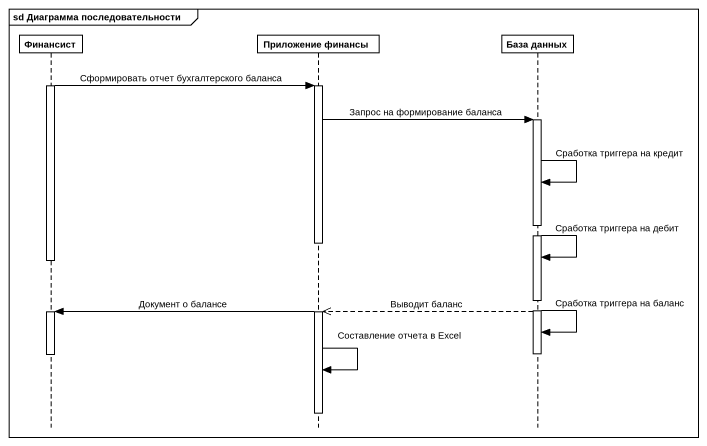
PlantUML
@startuml
mainframe sd Диаграмма последовательности
hide footbox
participant Финансист
participant "Приложение финансы" as Приложение_финансы
participant "База данных" as База_данных

activate Финансист
Финансист -> Приложение_финансы : Сформировать отчет бухгалтерского баланса
activate Приложение_финансы
Приложение_финансы -> База_данных : Запрос на формирование баланса
activate База_данных
База_данных -> База_данных : Сработка триггера на кредит
deactivate Приложение_финансы
База_данных -> База_данных : Сработка триггера на дебит
deactivate Финансист
Приложение_финансы -> Финансист : Документ о балансе
База_данных -->> Приложение_финансы : Выводит баланс
activate Финансист
activate Приложение_финансы
База_данных -> База_данных : Сработка триггера на баланс
deactivate База_данных
deactivate Финансист
Приложение_финансы -> Приложение_финансы : Составление отчета в Excel
deactivate Приложение_финансы
@enduml
